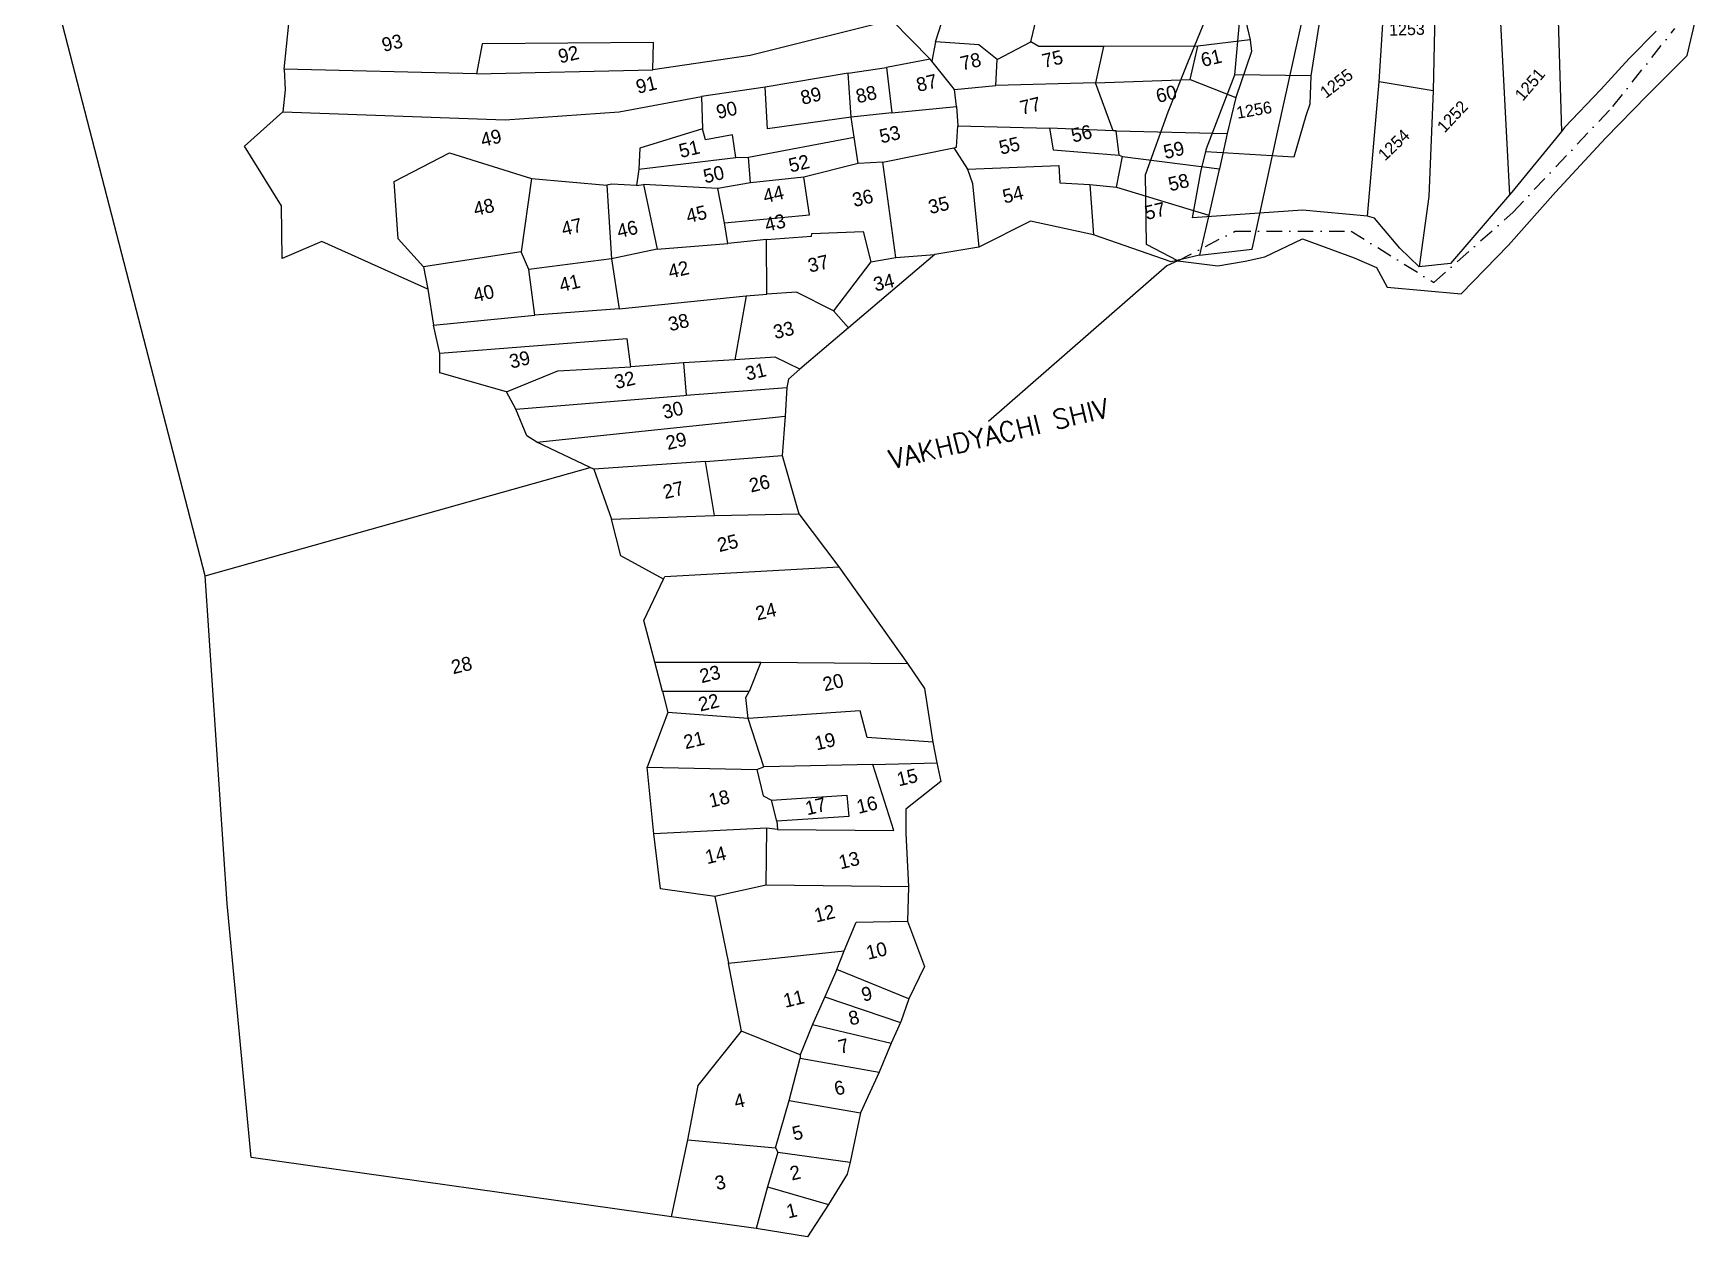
# Model space of a CAD drawing. Header units: metres. Extents: x 313073 to 315646, y 1903695 to 1906857.
# Drawn here: x 313411 to 313947, y 1903695 to 1904084 of the extents above; entities that cross this region are included whole.
import ezdxf

# ---------------------------------------------------------------- set-up
doc = ezdxf.new("R2010")
doc.units = ezdxf.units.M
doc.linetypes.add('DASHDOT', pattern=[1, 0.5, -0.25, 0, -0.25])
for name, color, linetype in [('OFF', 1, 'Continuous'), ('POLY_PARCEL', 6, 'Continuous'), ('POLY_WATER', 4, 'Continuous'), ('TEXT_MAPOUT', 7, 'Continuous'), ('TEXT_PARCEL', 7, 'Continuous'), ('V_BOUND_STREAM_LINE', 7, 'DASHDOT')]:
    doc.layers.add(name, color=color, linetype=linetype)
doc.styles.get("Standard").update_dxf_attribs({"font": 'simplex.shx'})
doc.styles.add('TEXT_MAP', font='')
doc.styles.get('TEXT_MAP').set_extended_font_data('Kruti Dev 050')

msp = doc.modelspace()

# ---------------------------------------------------------------- linework, layer by layer
at = {"layer": 'OFF'}
for p, q in [((313770.05, 1904015.91), (313769.7, 1904038.63)), ((313780.14, 1904010.6), (313770.05, 1904015.91)), ((313787.19, 1904012.41), (313804.14, 1904014.34))]:
    msp.add_line(p, q, dxfattribs=at)
at = {"layer": 'POLY_PARCEL'}
for p, q in [((313845.11, 1904068.47), (313847.51, 1904104.92)), ((313863.34, 1904101.74), (313862.58, 1904065.53)), ((313883.75, 1904098.73), (313887.28, 1904031.89)), ((313902.74, 1904095.69), (313904.02, 1904052.41)), ((313701.87, 1904081.35), (313705.92, 1904093.73)), ((313732.66, 1904081.32), (313735.7, 1904093.99)), ((313491.65, 1904072.52), (313493.09, 1904087.21)), ((313687.76, 1904088.39), (313642.06, 1904076.91)), ((313700.18, 1904075.76), (313687.76, 1904088.39)), ((313825.71, 1904086.73), (313823.07, 1904070.39)), ((313555.56, 1904080.66), (313553.71, 1904070.99)), ((313610.86, 1904081.15), (313555.56, 1904080.66)), ((313610.61, 1904072.28), (313610.86, 1904081.15)), ((313701.87, 1904081.35), (313700.7, 1904075.11)), ((313715.85, 1904080.43), (313701.87, 1904081.35)), ((313721.81, 1904075.59), (313715.85, 1904080.43)), ((313721.81, 1904075.59), (313732.66, 1904081.32)), ((313735.29, 1904079.82), (313732.66, 1904081.32)), ((313756.1, 1904079.87), (313735.29, 1904079.82)), ((313756.1, 1904079.87), (313753.59, 1904068.06)), ((313786.65, 1904079.98), (313756.1, 1904079.87)), ((313784.16, 1904069.13), (313786.65, 1904079.98)), ((313803.46, 1904081.96), (313786.65, 1904079.98)), ((313642.06, 1904076.91), (313610.61, 1904072.28)), ((313700.18, 1904075.76), (313686.1, 1904073.07)), ((313700.7, 1904075.11), (313700.18, 1904075.76)), ((313708.06, 1904065.99), (313700.7, 1904075.11)), ((313721.34, 1904067.27), (313721.81, 1904075.59)), ((313491.65, 1904072.52), (313491.92, 1904065.8)), ((313553.71, 1904070.99), (313491.65, 1904072.52)), ((313553.71, 1904070.99), (313610.61, 1904072.28)), ((313673.72, 1904071.21), (313646.87, 1904066.68)), ((313673.72, 1904071.21), (313686.1, 1904073.07)), ((313674.69, 1904057.05), (313673.72, 1904071.21)), ((313686.1, 1904073.07), (313687.82, 1904058.4)), ((313753.59, 1904068.06), (313784.16, 1904069.13)), ((313784.16, 1904069.13), (313798.92, 1904063.4)), ((313823.07, 1904070.39), (313798.53, 1904070.66)), ((313823.07, 1904070.39), (313822.73, 1904061.19)), ((313491.92, 1904065.8), (313491.22, 1904058.69)), ((313599.76, 1904058.69), (313626.34, 1904063.64)), ((313646.87, 1904066.68), (313626.34, 1904063.64)), ((313626.34, 1904063.64), (313626.67, 1904053.2)), ((313647.64, 1904053.28), (313646.87, 1904066.68)), ((313708.06, 1904065.99), (313721.34, 1904067.27)), ((313708.65, 1904060.44), (313708.06, 1904065.99)), ((313753.59, 1904068.06), (313721.34, 1904067.27)), ((313759.26, 1904052.62), (313753.59, 1904068.06)), ((313841.34, 1904025.04), (313845.11, 1904068.47)), ((313862.58, 1904065.53), (313845.11, 1904068.47)), ((313862.58, 1904065.53), (313861.18, 1904031.43)), ((313478.84, 1904047.66), (313491.22, 1904058.69)), ((313491.22, 1904058.69), (313562.99, 1904056.14)), ((313562.99, 1904056.14), (313599.76, 1904058.69)), ((313687.82, 1904058.4), (313674.69, 1904057.05)), ((313687.82, 1904058.4), (313708.65, 1904060.44)), ((313708.65, 1904060.44), (313709.1, 1904054.24)), ((313822.73, 1904061.19), (313821.49, 1904057.48)), ((313626.67, 1904053.2), (313606.47, 1904047.04)), ((313627.66, 1904049.68), (313626.67, 1904053.2)), ((313674.69, 1904057.05), (313647.64, 1904053.28)), ((313675.63, 1904050.51), (313674.69, 1904057.05)), ((313708.64, 1904047.28), (313709.1, 1904054.24)), ((313709.1, 1904054.24), (313738.72, 1904053.49)), ((313759.26, 1904052.62), (313738.72, 1904053.49)), ((313738.72, 1904053.49), (313739.93, 1904046.51)), ((313760.24, 1904052.58), (313759.26, 1904052.62)), ((313760.24, 1904052.58), (313796.11, 1904051.78)), ((313761.25, 1904044.75), (313760.24, 1904052.58)), ((313821.49, 1904057.48), (313817.6, 1904044.1)), ((313490.73, 1904028.42), (313478.84, 1904047.66)), ((313636.41, 1904051.29), (313627.66, 1904049.68)), ((313637.48, 1904043.95), (313636.41, 1904051.29)), ((313641.55, 1904044.09), (313675.63, 1904050.51)), ((313676.95, 1904042.08), (313675.63, 1904050.51)), ((313707.81, 1904047.12), (313708.64, 1904047.28)), ((313527.08, 1904036.24), (313545.01, 1904045.48)), ((313545.01, 1904045.48), (313571.45, 1904037.25)), ((313606.47, 1904047.04), (313606.09, 1904040.19)), ((313606.09, 1904040.19), (313637.48, 1904043.95)), ((313637.48, 1904043.95), (313641.55, 1904044.09)), ((313642.2, 1904035.82), (313641.55, 1904044.09)), ((313676.95, 1904042.08), (313659.4, 1904037.64)), ((313684.93, 1904042.47), (313676.95, 1904042.08)), ((313684.93, 1904042.47), (313707.81, 1904047.12)), ((313689.15, 1904011.63), (313684.93, 1904042.47)), ((313707.81, 1904047.12), (313712.26, 1904040.22)), ((313739.93, 1904046.51), (313761.25, 1904044.75)), ((313760.34, 1904034.43), (313762.25, 1904044.32)), ((313761.25, 1904044.75), (313762.25, 1904044.32)), ((313762.25, 1904044.32), (313793.55, 1904040.34)), ((313817.6, 1904044.1), (313789.18, 1904045.79)), ((313571.45, 1904037.25), (313568.14, 1904013.54)), ((313571.45, 1904037.25), (313595.83, 1904035.02)), ((313606.09, 1904040.19), (313605.34, 1904034.96)), ((313659.4, 1904037.64), (313642.2, 1904035.82)), ((313661.27, 1904025.48), (313659.4, 1904037.64)), ((313712.26, 1904040.22), (313741.75, 1904041.41)), ((313712.26, 1904040.22), (313713.88, 1904035.55)), ((313741.75, 1904041.41), (313742.09, 1904035.82)), ((313528.39, 1904017.67), (313527.08, 1904036.24)), ((313597.4, 1904035.41), (313595.83, 1904035.02)), ((313595.83, 1904035.02), (313597.33, 1904011.27)), ((313605.34, 1904034.96), (313597.4, 1904035.41)), ((313605.34, 1904034.96), (313607.62, 1904035.26)), ((313631.58, 1904033.94), (313607.62, 1904035.26)), ((313607.62, 1904035.26), (313612.05, 1904014.33)), ((313642.2, 1904035.82), (313631.58, 1904033.94)), ((313633.8, 1904022.87), (313631.58, 1904033.94)), ((313713.88, 1904035.55), (313715.91, 1904014.99)), ((313742.09, 1904035.82), (313751.78, 1904035.25)), ((313751.78, 1904035.25), (313752.9, 1904018.98)), ((313751.78, 1904035.25), (313760.34, 1904034.43)), ((313760.34, 1904034.43), (313790.17, 1904025.33)), ((313861.18, 1904031.43), (313858.04, 1904008.71)), ((313491.01, 1904011.35), (313490.73, 1904028.42)), ((313633.8, 1904022.87), (313661.27, 1904025.48)), ((313634.9, 1904016.24), (313633.8, 1904022.87)), ((313503.77, 1904016.88), (313491.01, 1904011.35)), ((313538.04, 1904001.47), (313503.77, 1904016.88)), ((313536.6, 1904008.7), (313528.39, 1904017.67)), ((313612.05, 1904014.33), (313634.9, 1904016.24)), ((313647.36, 1904017.48), (313634.9, 1904016.24)), ((313647.36, 1904017.48), (313661.91, 1904018.58)), ((313647.42, 1903999.8), (313647.36, 1904017.48)), ((313661.91, 1904018.58), (313662.02, 1904019.45)), ((313662.02, 1904019.45), (313678.59, 1904020.1)), ((313678.59, 1904020.1), (313681, 1904010.29)), ((313568.14, 1904013.54), (313536.6, 1904008.7)), ((313570.56, 1904007.79), (313568.14, 1904013.54)), ((313597.33, 1904011.27), (313570.56, 1904007.79)), ((313612.05, 1904014.33), (313597.33, 1904011.27)), ((313597.33, 1904011.27), (313599.8, 1903995.15)), ((313681, 1904010.29), (313669, 1903994.49)), ((313681, 1904010.29), (313689.15, 1904011.63)), ((313689.15, 1904011.63), (313701.71, 1904012.7)), ((313536.6, 1904008.7), (313538.04, 1904001.47)), ((313572.5, 1903993), (313570.56, 1904007.79)), ((313538.04, 1904001.47), (313539.87, 1903989.84)), ((313599.8, 1903995.15), (313640.79, 1903999.26)), ((313640.79, 1903999.26), (313637.09, 1903978.59)), ((313640.79, 1903999.26), (313647.42, 1903999.8)), ((313657.07, 1904000.44), (313647.42, 1903999.8)), ((313669, 1903994.49), (313657.07, 1904000.44)), ((313599.8, 1903995.15), (313572.5, 1903993)), ((313669, 1903994.49), (313673.81, 1903988.98)), ((313539.87, 1903989.84), (313572.5, 1903993)), ((313541.86, 1903980.64), (313539.87, 1903989.84)), ((313602.35, 1903985.38), (313541.86, 1903980.64)), ((313603.55, 1903976.33), (313602.35, 1903985.38)), ((313541.92, 1903974.39), (313541.86, 1903980.64)), ((313620.53, 1903977.61), (313603.55, 1903976.33)), ((313637.09, 1903978.59), (313620.53, 1903977.61)), ((313620.53, 1903977.61), (313621.42, 1903967.18)), ((313650.12, 1903979.48), (313637.09, 1903978.59)), ((313658.06, 1903975.58), (313650.12, 1903979.48)), ((313563.44, 1903968.24), (313541.92, 1903974.39)), ((313563.44, 1903968.24), (313580.02, 1903975.08)), ((313580.02, 1903975.08), (313603.55, 1903976.33)), ((313566.38, 1903962.69), (313563.44, 1903968.24)), ((313566.38, 1903962.69), (313620.6, 1903967.11)), ((313620.6, 1903967.11), (313621.42, 1903967.18)), ((313621.42, 1903967.18), (313653.95, 1903969.67)), ((313569.98, 1903954.08), (313566.38, 1903962.69)), ((313573.2, 1903951.99), (313653.4, 1903960.43)), ((313573.2, 1903951.99), (313569.98, 1903954.08)), ((313590.39, 1903943.87), (313573.2, 1903951.99)), ((313627.66, 1903945.82), (313591.59, 1903943.31)), ((313627.66, 1903945.82), (313652.4, 1903947.68)), ((313630.52, 1903928.32), (313627.66, 1903945.82)), ((313466.05, 1903908.85), (313590.39, 1903943.87)), ((313591.59, 1903943.31), (313590.39, 1903943.87)), ((313591.59, 1903943.31), (313597.28, 1903927.12)), ((313597.28, 1903927.12), (313630.52, 1903928.32)), ((313600.26, 1903915.29), (313597.28, 1903927.12)), ((313630.52, 1903928.32), (313657.8, 1903928.83)), ((313614.09, 1903907.79), (313600.26, 1903915.29)), ((313607.69, 1903894.43), (313614.09, 1903907.79)), ((313614.09, 1903907.79), (313614.48, 1903908.6)), ((313614.48, 1903908.6), (313670.65, 1903911.77)), ((313611.26, 1903881.01), (313607.69, 1903894.43)), ((313613.74, 1903871.5), (313611.26, 1903881.01)), ((313611.26, 1903881.01), (313645.51, 1903880.92)), ((313645.51, 1903880.92), (313641.71, 1903871.45)), ((313645.51, 1903880.92), (313692.82, 1903880.55)), ((313613.74, 1903871.5), (313615.47, 1903864.67)), ((313641.71, 1903871.45), (313613.74, 1903871.5)), ((313640.64, 1903869.52), (313641.71, 1903871.45)), ((313615.47, 1903864.67), (313608.82, 1903847.06)), ((313641.38, 1903862.73), (313615.47, 1903864.67)), ((313641.38, 1903862.73), (313640.64, 1903869.52)), ((313677.58, 1903865.28), (313641.38, 1903862.73)), ((313679.8, 1903856.61), (313677.58, 1903865.28)), ((313646.44, 1903847.16), (313641.38, 1903862.73)), ((313701.02, 1903855.15), (313679.8, 1903856.61)), ((313610.99, 1903825.5), (313608.82, 1903847.06)), ((313608.82, 1903847.06), (313644.21, 1903846.27)), ((313644.21, 1903846.27), (313646.44, 1903847.16)), ((313644.21, 1903846.27), (313646.31, 1903837.79)), ((313681.62, 1903847.85), (313646.44, 1903847.16)), ((313681.62, 1903847.85), (313702.33, 1903848.46)), ((313688.46, 1903826.57), (313681.62, 1903847.85)), ((313646.31, 1903837.79), (313648.95, 1903836.4)), ((313648.95, 1903836.4), (313673.31, 1903837.99)), ((313673.31, 1903837.99), (313673.92, 1903831.1)), ((313650.64, 1903829.63), (313648.95, 1903836.4)), ((313647.42, 1903827.33), (313610.99, 1903825.5)), ((313647.24, 1903808.9), (313647.42, 1903827.33)), ((313650.87, 1903826.9), (313647.42, 1903827.33)), ((313673.92, 1903831.1), (313650.64, 1903829.63)), ((313650.64, 1903829.63), (313650.87, 1903826.9)), ((313613.14, 1903807.76), (313610.99, 1903825.5)), ((313650.87, 1903826.9), (313688.46, 1903826.57)), ((313630.61, 1903805.26), (313613.14, 1903807.76)), ((313647.24, 1903808.9), (313630.61, 1903805.26)), ((313693.14, 1903808.33), (313647.24, 1903808.9)), ((313630.61, 1903805.26), (313635.02, 1903783.68)), ((313672.46, 1903787.71), (313676.32, 1903796.92)), ((313676.32, 1903796.92), (313692.9, 1903797.29)), ((313635.02, 1903783.68), (313672.46, 1903787.71)), ((313670.09, 1903781.63), (313672.46, 1903787.71)), ((313639.22, 1903761.77), (313635.02, 1903783.68)), ((313670.09, 1903781.63), (313666.13, 1903772.81)), ((313693.26, 1903772.24), (313670.09, 1903781.63)), ((313666.13, 1903772.81), (313662.21, 1903763.86)), ((313666.13, 1903772.81), (313690.65, 1903764.53)), ((313662.21, 1903763.86), (313658.22, 1903754.06)), ((313662.21, 1903763.86), (313687.54, 1903757.83)), ((313625.3, 1903744.22), (313639.22, 1903761.77)), ((313658.22, 1903754.06), (313639.22, 1903761.77)), ((313654.62, 1903739.41), (313658.18, 1903753.07)), ((313658.22, 1903754.06), (313658.18, 1903753.07)), ((313658.18, 1903753.07), (313683.72, 1903748.52)), ((313621.92, 1903726.62), (313625.3, 1903744.22)), ((313650.27, 1903724.08), (313654.62, 1903739.41)), ((313654.62, 1903739.41), (313677.64, 1903735.38)), ((313616.7, 1903701.75), (313621.92, 1903726.62)), ((313621.92, 1903726.62), (313650.27, 1903724.08)), ((313650.97, 1903722.65), (313647.71, 1903711.49)), ((313650.27, 1903724.08), (313650.97, 1903722.65)), ((313650.97, 1903722.65), (313674.34, 1903719.49)), ((313647.71, 1903711.49), (313643.99, 1903698.01)), ((313647.71, 1903711.49), (313667.41, 1903705.73))]:
    msp.add_line(p, q, dxfattribs=at)
at = {"layer": 'POLY_WATER'}
for p, q in [((313466.05, 1903908.85), (313410.59, 1904123.37)), ((313800.16, 1904096.05), (313803.46, 1904081.96)), ((313798.53, 1904070.66), (313800.41, 1904091.17)), ((313812.47, 1904052.55), (313821.25, 1904092.52)), ((313789.56, 1904089.7), (313783.29, 1904074.61)), ((313934.54, 1904084.76), (313925.92, 1904075.97)), ((313944.61, 1904076.96), (313947.37, 1904088.86)), ((313803.46, 1904081.96), (313803.96, 1904078.22)), ((313783.29, 1904074.61), (313776.95, 1904058.59)), ((313803.96, 1904078.22), (313798.92, 1904063.4)), ((313925.92, 1904075.97), (313916.72, 1904065.92)), ((313931.69, 1904064.02), (313944.61, 1904076.96)), ((313789.45, 1904046.85), (313798.53, 1904070.66)), ((313798.92, 1904063.4), (313796.11, 1904051.78)), ((313916.72, 1904065.92), (313905.02, 1904053.64)), ((313918.19, 1904050.24), (313931.69, 1904064.02)), ((313776.95, 1904058.59), (313769.7, 1904038.63)), ((313804.14, 1904014.34), (313812.47, 1904052.55)), ((313905.02, 1904053.64), (313904.02, 1904052.41)), ((313796.11, 1904051.78), (313793.55, 1904040.34)), ((313904.02, 1904052.41), (313888.04, 1904032.76)), ((313902.13, 1904032.79), (313918.19, 1904050.24)), ((313787.66, 1904039.91), (313789.18, 1904045.79)), ((313789.18, 1904045.79), (313789.45, 1904046.85)), ((313784.9, 1904024.52), (313787.66, 1904039.91)), ((313793.41, 1904039.72), (313790.4, 1904026.32)), ((313793.55, 1904040.34), (313793.41, 1904039.72)), ((313887.28, 1904031.89), (313868.14, 1904009.74)), ((313886.87, 1904015.67), (313902.13, 1904032.79)), ((313888.04, 1904032.76), (313887.28, 1904031.89)), ((313820.35, 1904026.96), (313784.9, 1904024.52)), ((313790.4, 1904026.32), (313790.17, 1904025.33)), ((313841.34, 1904025.04), (313820.35, 1904026.96)), ((313732.53, 1904023.38), (313715.91, 1904014.99)), ((313752.9, 1904018.98), (313732.53, 1904023.38)), ((313790.17, 1904025.33), (313787.19, 1904012.41)), ((313843.67, 1904024.39), (313841.34, 1904025.04)), ((313851.84, 1904014.68), (313843.67, 1904024.39)), ((313715.91, 1904014.99), (313701.71, 1904012.7)), ((313777.97, 1904010.3), (313752.9, 1904018.98)), ((313808.22, 1904011.89), (313820.43, 1904017.71)), ((313820.43, 1904017.71), (313837.13, 1904011.55)), ((313871.58, 1903999.89), (313886.87, 1904015.67)), ((313701.71, 1904012.7), (313673.81, 1903988.98)), ((313780.14, 1904010.6), (313776.59, 1904008.97)), ((313787.19, 1904012.41), (313777.97, 1904010.3)), ((313780.14, 1904010.6), (313793.05, 1904008.95)), ((313793.05, 1904008.95), (313801.94, 1904010.46)), ((313801.94, 1904010.46), (313808.22, 1904011.89)), ((313837.13, 1904011.55), (313844.27, 1904008.49)), ((313858.04, 1904008.71), (313851.84, 1904014.68)), ((313868.14, 1904009.74), (313858.04, 1904008.71)), ((313776.59, 1904008.97), (313718.99, 1903958.71)), ((313844.27, 1904008.49), (313847.71, 1904002.12)), ((313847.71, 1904002.12), (313871.58, 1903999.89)), ((313673.81, 1903988.98), (313658.06, 1903975.58)), ((313654.41, 1903972.42), (313653.95, 1903969.67)), ((313658.06, 1903975.58), (313654.41, 1903972.42)), ((313653.95, 1903969.67), (313653.4, 1903960.43)), ((313653.4, 1903960.43), (313652.4, 1903947.68)), ((313652.4, 1903947.68), (313657.8, 1903928.83)), ((313657.8, 1903928.83), (313670.65, 1903911.77)), ((313473.22, 1903802.86), (313466.05, 1903908.85)), ((313670.65, 1903911.77), (313692.82, 1903880.55)), ((313692.82, 1903880.55), (313698.35, 1903872.42)), ((313698.35, 1903872.42), (313701.02, 1903855.15)), ((313701.02, 1903855.15), (313702.33, 1903848.46)), ((313702.33, 1903848.46), (313703.61, 1903842.38)), ((313703.61, 1903842.38), (313692.28, 1903833.5)), ((313692.28, 1903833.5), (313692.33, 1903825.7)), ((313692.33, 1903825.7), (313693.14, 1903808.33)), ((313693.14, 1903808.33), (313692.9, 1903797.29)), ((313480.93, 1903720.9), (313473.22, 1903802.86)), ((313692.9, 1903797.29), (313698.34, 1903782.68)), ((313698.34, 1903782.68), (313693.26, 1903772.24)), ((313693.26, 1903772.24), (313690.76, 1903764.77)), ((313690.65, 1903764.53), (313687.54, 1903757.83)), ((313690.76, 1903764.77), (313690.65, 1903764.53)), ((313687.54, 1903757.83), (313683.72, 1903748.52)), ((313683.72, 1903748.52), (313677.64, 1903735.38)), ((313677.64, 1903735.38), (313674.34, 1903719.49)), ((313616.7, 1903701.75), (313480.93, 1903720.9)), ((313673.34, 1903715.55), (313667.41, 1903705.73)), ((313674.34, 1903719.49), (313673.34, 1903715.55)), ((313667.41, 1903705.73), (313660.55, 1903695.34)), ((313643.99, 1903698.01), (313616.7, 1903701.75)), ((313660.55, 1903695.34), (313643.99, 1903698.01))]:
    msp.add_line(p, q, dxfattribs=at)
at = {"layer": 'V_BOUND_STREAM_LINE', "ltscale": 10}
for p, q in [((313920.59, 1904060.45), (313940.6, 1904085.65)), ((313888.32, 1904026.26), (313920.59, 1904060.45)), ((313862.83, 1904003.59), (313888.32, 1904026.26)), ((313780.14, 1904010.6), (313798.7, 1904020.23)), ((313798.7, 1904020.23), (313836.11, 1904020.21)), ((313836.11, 1904020.21), (313862.83, 1904003.59))]:
    msp.add_line(p, q, dxfattribs=at)

# ---------------------------------------------------------------- texts
at = {"layer": 'TEXT_MAPOUT'}
msp.add_text('VAKHDYACHI SHIV', height=6.2498, rotation=13.4741, dxfattribs=at).set_placement((313687.69, 1903943.31))
at = {"layer": 'TEXT_PARCEL', "style": 'TEXT_MAP'}
for s, height, rotation, p in [('1253', 3.872, 1.7828, (313848.42, 1904083.3)), ('93', 4.5, 13.4741, (313523.74, 1904078.06)), ('92', 4.5, 13.4741, (313580.68, 1904074.34)), ('78', 4.5, 13.4741, (313710.52, 1904072.06)), ('75', 4.5, 13.4741, (313736.94, 1904072.88)), ('61', 4.5, 13.4741, (313788.2, 1904073.18)), ('91', 4.5, 13.4741, (313605.81, 1904064.54)), ('87', 4.5, 13.4741, (313696.33, 1904065.14)), ('1255', 3.872, 37.4705, (313827.96, 1904062.9)), ('1251', 3.872, 49.4892, (313891.54, 1904061.98)), ('89', 4.5, 13.4741, (313658.95, 1904060.98)), ('88', 4.5, 13.4741, (313676.82, 1904061.45)), ('77', 4.5, 13.4741, (313729.78, 1904057.75)), ('60', 4.5, 13.4741, (313773.71, 1904061.56)), ('90', 4.5, 13.4741, (313631.75, 1904056.38)), ('1256', 3.872, 9.7469, (313799.42, 1904056.48)), ('1252', 3.872, 46.7628, (313866.28, 1904051.71)), ('49', 4.5, 13.4741, (313555.66, 1904047.36)), ('53', 4.5, 13.4741, (313684.42, 1904048.5)), ('56', 4.5, 13.4741, (313746.32, 1904048.77)), ('1254', 3.872, 43.9005, (313847.05, 1904042.68)), ('51', 4.5, 13.4741, (313619.68, 1904043.81)), ('55', 4.5, 13.4741, (313723.03, 1904044.87)), ('59', 4.5, 13.4741, (313776.13, 1904043.45)), ('52', 4.5, 13.4741, (313655.1, 1904039.12)), ('50', 4.5, 13.4741, (313627.55, 1904035.59)), ('58', 4.5, 13.4741, (313777.67, 1904033.03)), ('44', 4.5, 13.4741, (313646.84, 1904029.18)), ('36', 4.5, 13.4741, (313675.67, 1904027.95)), ('35', 4.5, 13.4741, (313700.2, 1904025.67)), ('54', 4.5, 13.4741, (313724.17, 1904029.08)), ('48', 4.5, 13.4741, (313553.34, 1904025)), ('45', 4.5, 13.4741, (313621.99, 1904022.75)), ('43', 4.5, 13.4741, (313647.37, 1904019.96)), ('57', 4.5, 13.4741, (313770.05, 1904023.78)), ('47', 4.5, 13.4741, (313581.73, 1904018.62)), ('46', 4.5, 13.4741, (313599.66, 1904017.88)), ('42', 4.5, 13.4741, (313616.21, 1904004.83)), ('37', 4.5, 13.4741, (313661.32, 1904006.77)), ('41', 4.5, 13.4741, (313581.04, 1904000.48)), ('34', 4.5, 13.4741, (313682.49, 1904000.69)), ('40', 4.5, 13.4741, (313553.29, 1903997.18)), ('38', 4.5, 13.4741, (313616.21, 1903987.82)), ('33', 4.5, 13.4741, (313650.13, 1903985.29)), ('39', 4.5, 13.4741, (313564.9, 1903975.76)), ('31', 4.5, 13.4741, (313641.11, 1903971.87)), ('32', 4.5, 13.4741, (313598.83, 1903969.17)), ('30', 4.5, 13.4741, (313614.34, 1903959.47)), ('29', 4.5, 13.4741, (313615.46, 1903949.47)), ('26', 4.5, 13.4741, (313642.33, 1903935.73)), ('27', 4.5, 13.4741, (313614.54, 1903933.63)), ('25', 4.5, 13.4741, (313632.07, 1903916.5)), ('24', 4.5, 13.4741, (313644.39, 1903894.4)), ('28', 4.5, 13.4741, (313546.16, 1903877.05)), ('23', 4.5, 13.4741, (313626.35, 1903874.15)), ('20', 4.5, 13.4741, (313666.12, 1903871.5)), ('22', 4.5, 13.4741, (313625.95, 1903864.99)), ('21', 4.5, 13.4741, (313621.19, 1903852.83)), ('19', 4.5, 13.4741, (313663.5, 1903852.42)), ('15', 4.5, 13.4741, (313690.03, 1903840.8)), ('18', 4.5, 13.4741, (313629.32, 1903833.92)), ('16', 4.5, 13.4741, (313677.04, 1903831.94)), ('17', 4.5, 13.4741, (313660.48, 1903831.46)), ('14', 4.5, 13.4741, (313628.17, 1903815.68)), ('13', 4.5, 13.4741, (313671.26, 1903814.02)), ('12', 4.5, 13.4741, (313663.35, 1903796.84)), ('10', 4.5, 13.4741, (313680.14, 1903784.81)), ('11', 4.5, 13.4741, (313653.4, 1903769.29)), ('9', 4.5, 13.4741, (313678.59, 1903771.25)), ('8', 4.5, 13.4741, (313674.44, 1903763.55)), ('7', 4.5, 13.4741, (313671.13, 1903754.37)), ('4', 4.5, 13.4741, (313637.46, 1903736.71)), ('6', 4.5, 13.4741, (313669.8, 1903740.87)), ('5', 4.5, 13.4741, (313656.25, 1903726.36)), ('3', 4.5, 13.4741, (313631.31, 1903710.32)), ('2', 4.5, 13.4741, (313655.5, 1903713.47)), ('1', 4.5, 13.4741, (313654.36, 1903701.22))]:
    msp.add_text(s, height=height, rotation=rotation, dxfattribs=at).set_placement(p)

doc.saveas('drawing.dxf')
